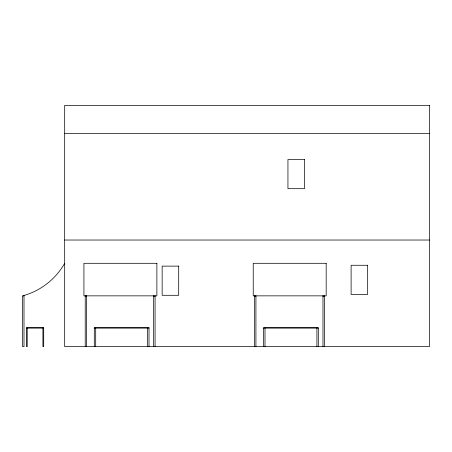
<?xml version="1.0" encoding="UTF-8"?>
<svg xmlns="http://www.w3.org/2000/svg" width="452" height="452" viewBox="0 0 452 452"><rect width="100%" height="100%" fill="white"/><g stroke="black" fill="none" stroke-linecap="round" stroke-linejoin="round"><path stroke-width="0.68" d="M64.681 133.419L429.4 133.419M64.681 240.029L429.4 240.029M85.219 296.139L86.62 296.139M153.674 296.139L155.076 296.139M254.521 296.139L255.922 296.139M322.977 296.139L324.378 296.139M26.419 328.118L43.703 328.118M94.298 328.118L149.007 328.118M263.601 328.118L318.304 328.118M324.378 295.71L324.378 346.639M322.977 295.71L322.977 346.639M318.304 346.639L318.304 327.564L263.601 327.564L263.601 346.639M316.903 328.118L316.903 346.639M265.002 328.118L265.002 346.639M255.922 295.71L255.922 346.639M254.521 295.71L254.521 346.639M155.076 295.71L155.076 346.639M153.674 295.71L153.674 346.639M149.007 346.639L149.007 327.564L94.298 327.564L94.298 346.639M147.601 328.118L147.601 346.639M95.7 328.118L95.7 346.639M86.62 295.71L86.62 346.639M85.219 295.71L85.219 346.639M42.917 328.118L42.917 346.639L43.703 346.639L43.703 327.564L26.419 327.564L26.419 346.639L27.205 346.639L27.205 328.118M64.681 263.301A69.049 69.049 0 0 1 22.6 295.857M24.001 295.71L22.6 296.139L22.6 346.639L24.001 346.639L24.001 295.71M429.4 105.361L64.681 105.361L64.681 346.639L429.4 346.639L429.4 105.361M304.501 159.511L287.947 159.511L287.947 188.687L304.501 188.687L304.501 159.511M156.878 263.301L83.931 263.301L83.931 295.857L156.878 295.857L156.878 263.301M326.174 263.301L253.233 263.301L253.233 295.857L326.174 295.857L326.174 263.301M367.668 265.267L351.114 265.267L351.114 294.444L367.668 294.444L367.668 265.267M178.704 266.121L162.149 266.121L162.149 295.297L178.704 295.297L178.704 266.121"/></g></svg>
